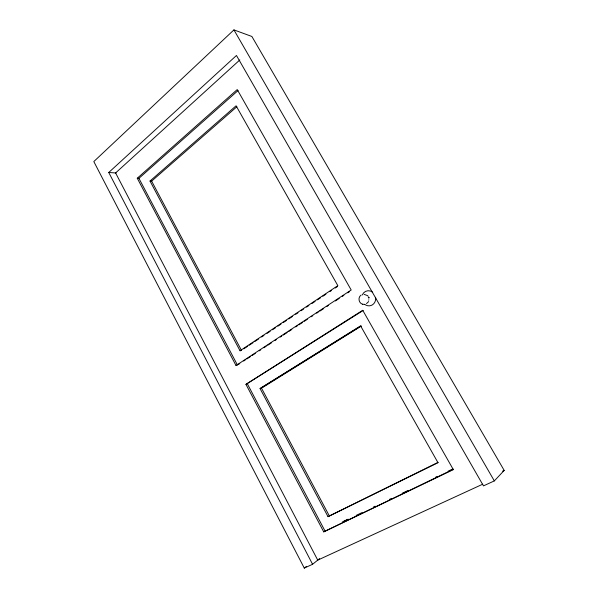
<?xml version="1.0" encoding="UTF-8"?>
<svg xmlns="http://www.w3.org/2000/svg" width="598" height="598" viewBox="0 0 598 598"><rect width="100%" height="100%" fill="white"/><g stroke="black" fill="none" stroke-linecap="round" stroke-linejoin="round"><path stroke-width="0.9" d="M368.645 301.586L366.507 303.59M312.582 564.288L108.746 172.486L236.464 55.479L483.476 485.882L494.329 480.904L504.189 470.417L251.878 36.471L233.93 29.9L93.811 161.565L304.277 568.1L312.582 564.288L319.616 558.607M239.828 59.935L115.601 172.957L317.732 560.124L482.765 484.178M137.271 178.234L237.234 89.58L351.198 290L236.016 365.513L137.271 178.234L138.915 178.339L238.034 90.575M150.008 181.037L236.09 105.794L337.84 285.657L240.03 350.779L150.008 181.037L151.63 181.134L236.883 106.728M361.11 295.076C357.626 297.273 358.673 303.231 362.605 304.247M304.277 568.1L306.445 566.358M323.727 531.861L453.329 469.624L362.724 310.28L245.957 384.365L323.727 531.861L453.441 469.198M328.01 516.657L437.998 462.703L360.587 325.865L260.063 388.55L328.01 516.657L438.147 462.321M243.797 348.843L247.669 346.272M249.224 345.24L253.096 342.661M254.643 341.63L258.515 339.051M261.618 336.988L263.942 335.448M267.044 333.385L270.139 331.322M272.464 329.775L275.566 327.711M277.891 326.164L280.985 324.101M283.31 322.561L286.412 320.498M288.737 318.951L292.609 316.372M295.711 314.309L298.036 312.761M301.13 310.706L303.455 309.159M306.557 307.095L308.882 305.548M311.977 303.485L315.079 301.422M317.403 299.875L320.506 297.819M322.83 296.272L325.925 294.209M329.797 291.63L331.352 290.598M335.224 288.019L337.549 286.479M238.243 364.578L239.798 363.562M243.685 361.02L245.232 359.996M246.787 358.979L250.674 356.438M252.229 355.421L255.331 353.381M259.218 350.839L260.773 349.823M263.875 347.782L266.207 346.257M267.762 345.24L271.642 342.699M274.751 340.658L276.306 339.642M280.185 337.1L281.74 336.083M283.295 335.067L287.182 332.518M288.729 331.501L291.839 329.468M295.726 326.919L297.273 325.903M298.828 324.886L302.715 322.344M304.27 321.32L307.372 319.287M311.259 316.746L312.814 315.729M316.693 313.18L318.248 312.163M319.803 311.147L323.682 308.598M326.792 306.565L328.347 305.548M335.336 300.966L339.223 298.424M342.325 296.384L343.88 295.367M347.767 292.826L349.322 291.809M245.957 384.365L363.136 310.482M260.063 388.55L360.998 326.015M262.395 387.654L361.207 326.082M342.303 521.994L348.193 519.161M373.444 507.022L375.133 506.207M343.581 521.471L346.922 519.856M356.131 515.431L361.984 512.621M389.597 499.337L391.271 498.538M402.148 493.305L408.008 490.487M435.621 477.211L437.295 476.404M448.171 471.172L452.35 469.161M502.574 471.164L504.189 470.417M236.016 365.513L237.466 365.086L138.915 178.339M240.03 350.779L241.472 350.391L151.63 181.134M364.414 304.382L362.567 304.24M108.746 172.486L116.019 172.986M364.167 294.358L367.882 295.771M233.93 29.9L494.329 480.904M261.461 388.05L329.251 515.76M247.385 383.879L324.976 530.919M375.589 297.288A7.602 6.974 76.7 0 1 372.419 304.845A7.602 6.974 76.7 0 1 364.631 304.285M362.276 294.971A7.602 6.974 76.7 0 1 372.704 292.258M368.069 296.757A2.048 1.876 76.7 0 1 368.39 296.967M368.674 297.243A2.048 1.876 76.7 0 1 369.063 297.931A1.674 1.532 76.7 0 0 368.727 297.423M368.846 299.83A2.048 1.876 76.7 0 1 368.607 300.121M368.607 297.752A1.674 1.532 76.7 0 1 368.742 298.051"/></g></svg>
